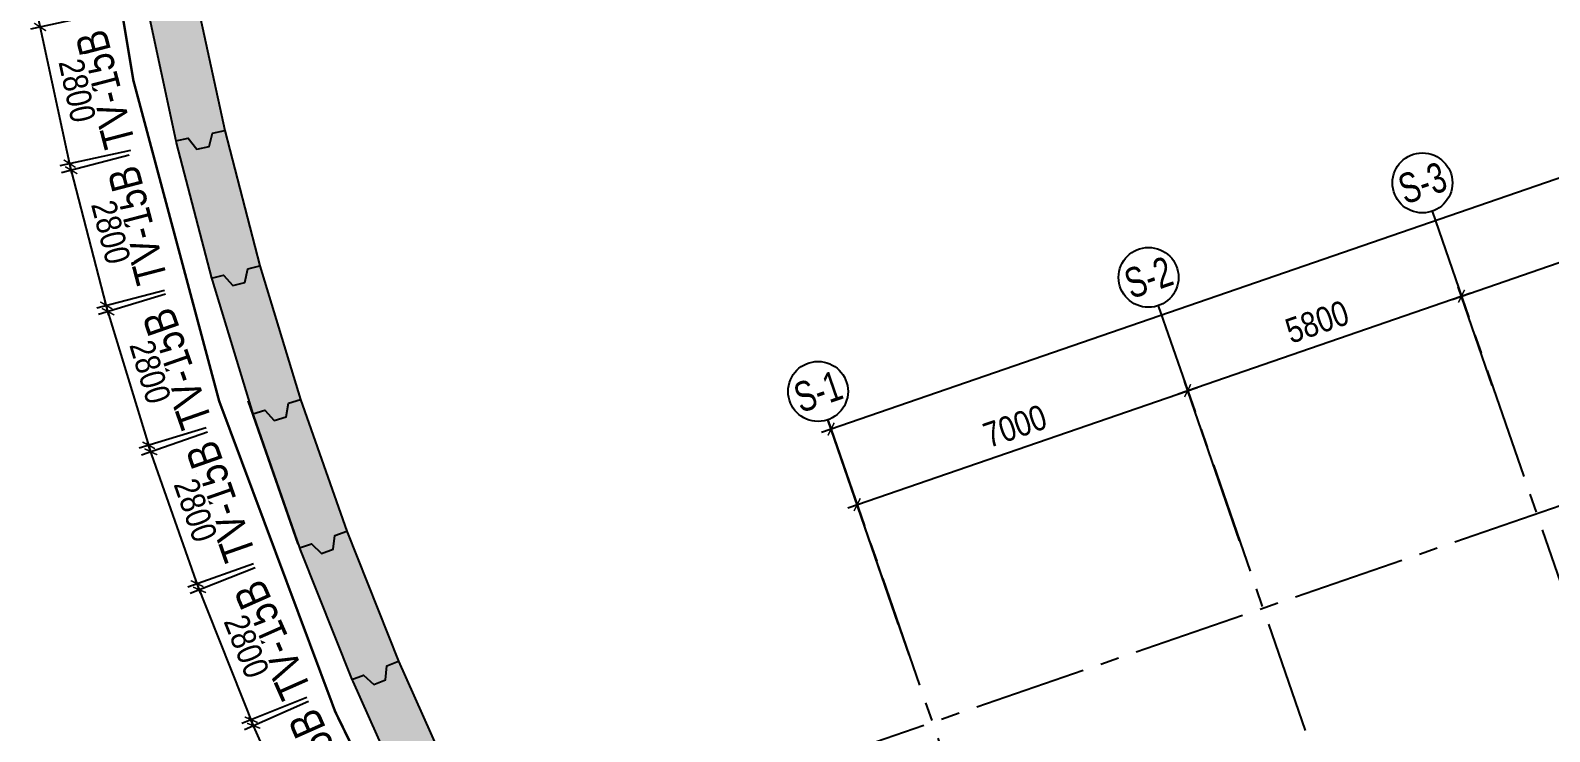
# Model space of a CAD drawing. Header units: millimetres. Extents: x -1534340 to 1713810, y -1348191 to 1114081.
# Drawn here: x 829648 to 860063, y -138174 to -124126 of the extents above; entities that cross this region are included whole.
import ezdxf
from ezdxf.enums import TextEntityAlignment as Align

# ---------------------------------------------------------------- set-up
doc = ezdxf.new("R2010")
doc.units = ezdxf.units.MM
doc.header["$LTSCALE"] = 100
doc.header["$PDMODE"] = 32
doc.header["$PDSIZE"] = 2.5
for name, pattern in [('CENTER2', [1.125, 0.75, -0.125, 0.125, -0.125]), ('DASHDOT', [1, 0.5, -0.25, 0, -0.25]), ('DASHED', [4.5, 3, -1.5])]:
    doc.linetypes.add(name, pattern=pattern)
for name, color, linetype in [('ccu11-Dim', 8, 'Continuous'), ('ccu11-Khuat', 9, 'DASHED'), ('ccu12-Hatch', 250, 'Continuous'), ('ccu12-Manh', 8, 'Continuous'), ('ccu12-Truc', 13, 'CENTER2'), ('KT-Dim', 8, 'Continuous'), ('Xref_ST_MBDV Cot vach 30.7.2022$0$Xref_ST_MBDV Cot vach 30.7.2022|Xref_ST_MBDV Cot vach 30.7.2022|Xref_ST_MBDV Cot vach 30.7.2022|Xref_ST_MBDV Cot vach 30.7.2022|A-CORE-OTLN', 2, 'Continuous'), ('Xref_ST_MBDV Cot vach 30.7.2022$0$Xref_ST_MBDV Cot vach 30.7.2022|Xref_ST_MBDV Cot vach 30.7.2022|Xref_ST_MBDV Cot vach 30.7.2022|Xref_ST_MBDV Cot vach 30.7.2022|ccu12-Thay', 7, 'Continuous'), ('Xref_ST_MBDV Cot vach 30.7.2022|Xref_ST_MBDV Cot vach 30.7.2022|Xref_ST_MBDV Cot vach 30.7.2022|Xref_ST_MBDV Cot vach 30.7.2022|A-GRID-SYM', 50, 'Continuous')]:
    doc.layers.add(name, color=color, linetype=linetype)
doc.layers.add('ccu12-Tencaukien', color=9, linetype='Continuous', lineweight=15)
doc.styles.add('Arial', font='arial.ttf', dxfattribs={"width": 0.7})
doc.styles.add('Arial Narrow', font='ARIALN.TTF')
doc.styles.add('HBA-Text', font='GOTHIC.TTF')
doc.dimstyles.new('ccu12-200', dxfattribs={"dimscale": 200, "dimtxt": 2.5, "dimasz": 1, "dimexe": 1, "dimexo": 2, "dimgap": 1, "dimtad": 1, "dimdec": 0, "dimrnd": 5, "dimdsep": 46, "dimtxsty": 'Arial Narrow', "dimblk": 'ARCHTICK', "dimcen": -1, "dimdle": 1, "dimclrd": 256, "dimclre": 256, "dimclrt": 3, "dimadec": 0, "dimazin": 2, "dimtfac": 0.1, "dimtdec": 0, "dimtmove": 0, "dimatfit": 1, "dimldrblk": 'ARCHTICK', "dimfxl": 1, "dimtvp": 0.833333, "dimtolj": 1, "dimtzin": 12, "dimarcsym": 0})

# ---------------------------------------------------------------- blocks, each defined once
blk = doc.blocks.new('GRID-SYM-flat-103')
at = {"layer": 'Xref_ST_MBDV Cot vach 30.7.2022|Xref_ST_MBDV Cot vach 30.7.2022|Xref_ST_MBDV Cot vach 30.7.2022|Xref_ST_MBDV Cot vach 30.7.2022|A-GRID-SYM'}
blk.add_circle((0, 0, 0), 900, dxfattribs=at)
at = {"layer": 'Xref_ST_MBDV Cot vach 30.7.2022|Xref_ST_MBDV Cot vach 30.7.2022|Xref_ST_MBDV Cot vach 30.7.2022|Xref_ST_MBDV Cot vach 30.7.2022|A-GRID-SYM', "style": 'HBA-Text'}
blk.add_attdef('GRID', text='', height=900, rotation=19.0471, dxfattribs=at).set_placement((0, 0, 0), align=Align.MIDDLE_CENTER)
blk = doc.blocks.new('_ARCHTICK')
at = {"color": 0, "linetype": 'ByBlock', "const_width": 0.15}
blk.add_lwpolyline([(-0.5, -0.5), (0.5, 0.5)], dxfattribs=at)
blk = doc.blocks.new('*D1113')
at = {"layer": 'Defpoints', "color": 0, "transparency": 16777216}
for p in [(314073, -50971), (315243, -54360), (308626, -56644)]:
    blk.add_point(p, dxfattribs=at)
at = {"layer": 'KT-Dim', "lineweight": -2, "transparency": 16777216}
for p, q in [((315112, -53982), (314007, -50782)), ((307267, -53321), (314262, -50906)), ((308495, -56266), (307391, -53067))]:
    blk.add_line(p, q, dxfattribs=at)
at = {"layer": 'KT-Dim', "lineweight": -2, "transparency": 16777216, "xscale": 200, "yscale": 200, "zscale": 200}
for p, rotation in [((314073, -50971), 19.04713796363416), ((307456, -53256), 199.0471379636342)]:
    blk.add_blockref('_ARCHTICK', p, dxfattribs=dict(at, rotation=rotation))
at = {"layer": 'KT-Dim', "color": 3, "transparency": 16777216, "insert": (310616, -51683), "char_height": 500, "attachment_point": 5, "rotation": 19.0471, "style": 'Arial Narrow'}
blk.add_mtext('\\A1;7000', dxfattribs=at)
blk = doc.blocks.new('*D1114')
at = {"layer": 'Defpoints', "color": 0, "transparency": 16777216}
for p in [(319555, -49079), (320303, -51244), (315243, -54360)]:
    blk.add_point(p, dxfattribs=at)
at = {"layer": 'KT-Dim', "lineweight": -2, "transparency": 16777216}
for p, q in [((320172, -50866), (319490, -48890)), ((313884, -51037), (319744, -49013)), ((315112, -53982), (314007, -50782))]:
    blk.add_line(p, q, dxfattribs=at)
at = {"layer": 'KT-Dim', "lineweight": -2, "transparency": 16777216, "xscale": 200, "yscale": 200, "zscale": 200}
for p, rotation in [((319555, -49079), 19.04713796363416), ((314073, -50971), 199.0471379636342)]:
    blk.add_blockref('_ARCHTICK', p, dxfattribs=dict(at, rotation=rotation))
at = {"layer": 'KT-Dim', "color": 3, "transparency": 16777216, "insert": (316665, -49595), "char_height": 500, "attachment_point": 5, "rotation": 19.0471, "style": 'Arial Narrow'}
blk.add_mtext('\\A1;5800', dxfattribs=at)
blk = doc.blocks.new('*D1115')
at = {"layer": 'Defpoints', "color": 0, "transparency": 16777216}
for p in [(325038, -47186), (325785, -49351), (320303, -51244)]:
    blk.add_point(p, dxfattribs=at)
at = {"layer": 'KT-Dim', "lineweight": -2, "transparency": 16777216}
for p, q in [((319366, -49144), (325227, -47121)), ((325655, -48973), (324972, -46997)), ((320172, -50866), (319490, -48890))]:
    blk.add_line(p, q, dxfattribs=at)
at = {"layer": 'KT-Dim', "lineweight": -2, "transparency": 16777216, "xscale": 200, "yscale": 200, "zscale": 200}
for p, rotation in [((325038, -47186), 19.04713796363416), ((319555, -49079), 199.0471379636342)]:
    blk.add_blockref('_ARCHTICK', p, dxfattribs=dict(at, rotation=rotation))
at = {"layer": 'KT-Dim', "color": 3, "transparency": 16777216, "insert": (322148, -47702), "char_height": 500, "attachment_point": 5, "rotation": 19.0471, "style": 'Arial Narrow'}
blk.add_mtext('\\A1;5800', dxfattribs=at)
blk = doc.blocks.new('*D1123')
at = {"layer": 'Defpoints', "color": 0, "transparency": 16777216}
for p in [(363163, -37115), (306934, -51743), (308410, -56019, 0)]:
    blk.add_point(p, dxfattribs=at)
at = {"layer": 'KT-Dim', "lineweight": -2, "transparency": 16777216}
for p, q in [((361876, -32774), (306745, -51809)), ((363033, -36737), (361622, -32650)), ((308280, -55641), (306869, -51554))]:
    blk.add_line(p, q, dxfattribs=at)
at = {"layer": 'KT-Dim', "lineweight": -2, "transparency": 16777216, "xscale": 200, "yscale": 200, "zscale": 200}
for p, rotation in [((361687, -32839), 19.0477163778953), ((306934, -51743), 199.0477163778953)]:
    blk.add_blockref('_ARCHTICK', p, dxfattribs=dict(at, rotation=rotation))
at = {"layer": 'KT-Dim', "color": 3, "transparency": 16777216, "insert": (334162, -41861), "char_height": 500, "attachment_point": 5, "rotation": 19.0477, "style": 'Arial Narrow'}
blk.add_mtext('\\A1;57925', dxfattribs=at)
blk = doc.blocks.new('*D3312')
at = {"layer": 'ccu11-Dim', "lineweight": -2, "ltscale": 0.5, "transparency": 16777216}
for p, q in [((831063, -123796), (829648, -124101)), ((830476, -126991), (829801, -123863)), ((831654, -126533), (830238, -126838))]:
    blk.add_line(p, q, dxfattribs=at)
at = {"layer": 'Defpoints', "color": 0, "ltscale": 0.5, "transparency": 16777216}
for p in [(831454, -123711), (829843, -124059), (832045, -126448)]:
    blk.add_point(p, dxfattribs=at)
at = {"layer": 'ccu11-Dim', "lineweight": -2, "ltscale": 0.5, "transparency": 16777216, "xscale": 200, "yscale": 200, "zscale": 200}
for p, rotation in [((829843, -124059), 102.1762206241928), ((830434, -126796), 282.1762206241928)]:
    blk.add_blockref('_ARCHTICK', p, dxfattribs=dict(at, rotation=rotation))
at = {"layer": 'ccu11-Dim', "color": 3, "ltscale": 0.5, "transparency": 16777216, "insert": (830584, -125331), "char_height": 500, "attachment_point": 5, "rotation": 282.1762, "style": 'Arial Narrow', "bg_fill": 3, "box_fill_scale": 1.1, "bg_fill_color": 256, "bg_fill_true_color": 13158600, "bg_fill_transparency": 0}
blk.add_mtext('\\A1;2800', dxfattribs=at)
blk = doc.blocks.new('*D3313')
at = {"layer": 'ccu11-Dim', "lineweight": -2, "ltscale": 0.5, "transparency": 16777216}
for p, q in [((831627, -126626), (830272, -126978)), ((831219, -129831), (830416, -126734)), ((832330, -129336), (830976, -129688))]:
    blk.add_line(p, q, dxfattribs=at)
at = {"layer": 'Defpoints', "color": 0, "ltscale": 0.5, "transparency": 16777216}
for p in [(832014, -126526), (830466, -126928), (832717, -129236)]:
    blk.add_point(p, dxfattribs=at)
at = {"layer": 'ccu11-Dim', "lineweight": -2, "ltscale": 0.5, "transparency": 16777216, "xscale": 200, "yscale": 200, "zscale": 200}
for p, rotation in [((830466, -126928), 104.5489868455388), ((831169, -129637), 284.5489868455388)]:
    blk.add_blockref('_ARCHTICK', p, dxfattribs=dict(at, rotation=rotation))
at = {"layer": 'ccu11-Dim', "color": 3, "ltscale": 0.5, "transparency": 16777216, "insert": (831258, -128168), "char_height": 500, "attachment_point": 5, "rotation": 284.549, "style": 'Arial Narrow', "bg_fill": 3, "box_fill_scale": 1.1, "bg_fill_color": 256, "bg_fill_true_color": 13158600, "bg_fill_transparency": 0}
blk.add_mtext('\\A1;2800', dxfattribs=at)
blk = doc.blocks.new('*D3314')
at = {"layer": 'ccu11-Dim', "lineweight": -2, "ltscale": 0.5, "transparency": 16777216}
for p, q in [((832351, -129411), (831012, -129819)), ((832077, -132631), (831145, -129569)), ((833166, -132090), (831827, -132498))]:
    blk.add_line(p, q, dxfattribs=at)
at = {"layer": 'Defpoints', "color": 0, "ltscale": 0.5, "transparency": 16777216}
for p in [(832734, -129295), (831203, -129761), (833549, -131974)]:
    blk.add_point(p, dxfattribs=at)
at = {"layer": 'ccu11-Dim', "lineweight": -2, "ltscale": 0.5, "transparency": 16777216, "xscale": 200, "yscale": 200, "zscale": 200}
for p, rotation in [((831203, -129761), 106.9214121374818), ((832018, -132439), 286.9214121374818)]:
    blk.add_blockref('_ARCHTICK', p, dxfattribs=dict(at, rotation=rotation))
at = {"layer": 'ccu11-Dim', "color": 3, "ltscale": 0.5, "transparency": 16777216, "insert": (832046, -130967), "char_height": 500, "attachment_point": 5, "rotation": 286.9214, "style": 'Arial Narrow', "bg_fill": 3, "box_fill_scale": 1.1, "bg_fill_color": 256, "bg_fill_true_color": 13158600, "bg_fill_transparency": 0}
blk.add_mtext('\\A1;2800', dxfattribs=at)
blk = doc.blocks.new('*D3315')
at = {"layer": 'ccu11-Dim', "lineweight": -2, "ltscale": 0.5, "transparency": 16777216}
for p, q in [((833193, -132172), (831872, -132634)), ((833052, -135400), (831994, -132379)), ((834118, -134815), (832797, -135277))]:
    blk.add_line(p, q, dxfattribs=at)
at = {"layer": 'Defpoints', "color": 0, "ltscale": 0.5, "transparency": 16777216}
for p in [(833570, -132040), (832060, -132568), (834496, -134683)]:
    blk.add_point(p, dxfattribs=at)
at = {"layer": 'ccu11-Dim', "lineweight": -2, "ltscale": 0.5, "transparency": 16777216, "xscale": 200, "yscale": 200, "zscale": 200}
for p, rotation in [((832060, -132568), 109.2940475768482), ((832986, -135211), 289.2940475768481)]:
    blk.add_blockref('_ARCHTICK', p, dxfattribs=dict(at, rotation=rotation))
at = {"layer": 'ccu11-Dim', "color": 3, "ltscale": 0.5, "transparency": 16777216, "insert": (832953, -133739), "char_height": 500, "attachment_point": 5, "rotation": 289.294, "style": 'Arial Narrow', "bg_fill": 3, "box_fill_scale": 1.1, "bg_fill_color": 256, "bg_fill_true_color": 13158600, "bg_fill_transparency": 0}
blk.add_mtext('\\A1;2800', dxfattribs=at)
blk = doc.blocks.new('*D3316')
at = {"layer": 'ccu11-Dim', "lineweight": -2, "ltscale": 0.5, "transparency": 16777216}
for p, q in [((834147, -134891), (832848, -135407)), ((834142, -138121), (832960, -135148)), ((835181, -137493), (833882, -138009))]:
    blk.add_line(p, q, dxfattribs=at)
at = {"layer": 'Defpoints', "color": 0, "ltscale": 0.5, "transparency": 16777216}
for p in [(834519, -134743), (833034, -135334), (835553, -137346)]:
    blk.add_point(p, dxfattribs=at)
at = {"layer": 'ccu11-Dim', "lineweight": -2, "ltscale": 0.5, "transparency": 16777216, "xscale": 200, "yscale": 200, "zscale": 200}
for p, rotation in [((833034, -135334), 111.666655589507), ((834068, -137936), 291.666655589507)]:
    blk.add_blockref('_ARCHTICK', p, dxfattribs=dict(at, rotation=rotation))
at = {"layer": 'ccu11-Dim', "color": 3, "ltscale": 0.5, "transparency": 16777216, "insert": (833974, -136466), "char_height": 500, "attachment_point": 5, "rotation": 291.6667, "style": 'Arial Narrow', "bg_fill": 3, "box_fill_scale": 1.1, "bg_fill_color": 256, "bg_fill_true_color": 13158600, "bg_fill_transparency": 0}
blk.add_mtext('\\A1;2800', dxfattribs=at)
blk = doc.blocks.new('*D3317')
at = {"layer": 'ccu11-Dim', "lineweight": -2, "ltscale": 0.5, "transparency": 16777216}
for p, q in [((835213, -137569), (833935, -138139)), ((835340, -140797), (834036, -137875)), ((836354, -140125), (835076, -140696))]:
    blk.add_line(p, q, dxfattribs=at)
at = {"layer": 'Defpoints', "color": 0, "ltscale": 0.5, "transparency": 16777216}
for p in [(835579, -137406), (834118, -138057), (836719, -139962)]:
    blk.add_point(p, dxfattribs=at)
at = {"layer": 'ccu11-Dim', "lineweight": -2, "ltscale": 0.5, "transparency": 16777216, "xscale": 200, "yscale": 200, "zscale": 200}
for p, rotation in [((834118, -138057), 114.0392150013658), ((835258, -140614), 294.0392150013658)]:
    blk.add_blockref('_ARCHTICK', p, dxfattribs=dict(at, rotation=rotation))
at = {"layer": 'ccu11-Dim', "color": 3, "ltscale": 0.5, "transparency": 16777216, "insert": (835104, -139150), "char_height": 500, "attachment_point": 5, "rotation": 294.0392, "style": 'Arial Narrow', "bg_fill": 3, "box_fill_scale": 1.1, "bg_fill_color": 256, "bg_fill_true_color": 13158600, "bg_fill_transparency": 0}
blk.add_mtext('\\A1;2800', dxfattribs=at)
blk = doc.blocks.new('Grid-ST-flat-3')
at = {"layer": 'ccu12-Truc', "ltscale": 30}
for p, q in [((369404.7, -36752.1), (304555.5, -59141.2)), ((318967.8, -47377.3), (338057.1, -102668.8)), ((313485.4, -49270.1), (332574.6, -104561.6)), ((306868.6, -51554.5), (325957.9, -106846))]:
    blk.add_line(p, q, dxfattribs=at)
at = {"layer": 'KT-Dim'}
ref = blk.add_blockref('GRID-SYM-flat-103', (318772, -46810.1, 0), dxfattribs=dict(at, xscale=0.6666666666666666, yscale=0.6666666666666666, zscale=0.6666666666666666))
ref.add_attrib('GRID', 'S-3', dxfattribs={"layer": 'Xref_ST_MBDV Cot vach 30.7.2022|Xref_ST_MBDV Cot vach 30.7.2022|Xref_ST_MBDV Cot vach 30.7.2022|Xref_ST_MBDV Cot vach 30.7.2022|A-GRID-SYM', "height": 600, "rotation": 19, "style": 'HBA-Text', "width": 0.75}).set_placement((318772, -46810.1, 0), align=Align.MIDDLE_CENTER)
ref = blk.add_blockref('GRID-SYM-flat-103', (313289.5, -48702.9, 0), dxfattribs=dict(at, xscale=0.6666666666666666, yscale=0.6666666666666666, zscale=0.6666666666666666))
ref.add_attrib('GRID', 'S-2', dxfattribs={"layer": 'Xref_ST_MBDV Cot vach 30.7.2022|Xref_ST_MBDV Cot vach 30.7.2022|Xref_ST_MBDV Cot vach 30.7.2022|Xref_ST_MBDV Cot vach 30.7.2022|A-GRID-SYM', "height": 600, "rotation": 19.04714, "style": 'HBA-Text', "width": 0.75}).set_placement((313289.5, -48702.9, 0), align=Align.MIDDLE_CENTER)
ref = blk.add_blockref('GRID-SYM-flat-103', (306672.8, -50987.3, 0), dxfattribs=dict(at, xscale=0.6666666666666666, yscale=0.6666666666666666, zscale=0.6666666666666666))
ref.add_attrib('GRID', 'S-1', dxfattribs={"layer": 'Xref_ST_MBDV Cot vach 30.7.2022|Xref_ST_MBDV Cot vach 30.7.2022|Xref_ST_MBDV Cot vach 30.7.2022|Xref_ST_MBDV Cot vach 30.7.2022|A-GRID-SYM', "height": 600, "rotation": 19, "style": 'HBA-Text', "width": 0.75}).set_placement((306672.8, -50987.3, 0), align=Align.MIDDLE_CENTER)
dim = blk.add_aligned_dim(p1=(363163.5, -37115.1), p2=(308410.2, -56019.2, 0), distance=-4523.4, dimstyle='ccu12-200', dxfattribs=at)
dim.commit()
dim.dimension.update_dxf_attribs({"geometry": '*D1123', "text_midpoint": (334162.1, -41861.1)})
for base, p1, p2, picture, middle in [((325037.7, -47185.8), (320302.8, -51244.1), (325785.3, -49351.3), '*D1115', (322147.8, -47701.9)), ((319555.2, -49078.7), (315242.5, -54359.7), (320302.8, -51244.1), '*D1114', (316665.4, -49594.7)), ((314072.8, -50971.5), (308625.8, -56644.1), (315242.5, -54359.7), '*D1113', (310615.8, -51683.3))]:
    dim = blk.add_linear_dim(base=base, p1=p1, p2=p2, angle=19.04714, dimstyle='ccu12-200', dxfattribs=at)
    dim.commit()
    dim.dimension.update_dxf_attribs({"geometry": picture, "text_midpoint": middle})
blk = doc.blocks.new('123')
at = {"layer": 'ccu12-Hatch', "ltscale": 0.5}
h = blk.add_hatch(dxfattribs=at)
h.set_pattern_fill('VATLIEU04', color=256, scale=50, pattern_type=2)
h.set_pattern_definition([(50, (327621.98, 43816.84), (358.63009, -31.37607), [37.5, -412.5]), (355, (327621.98, 43816.84), (-69.37567, 376.09607), [30, -330]), (100.4514, (327651.86, 43814.22), (289.25469, 344.71977), [31.8701, -350.57106]), (46.1842, (327622, 43916.84), (533.62052, -82.7595), [56.25, -618.75]), (96.6356, (327666.45, 43909.94), (467.33135, 487.05894), [47.80514, -525.8565]), (351.1842, (327622, 43916.84), (467.33097, 487.0593), [45, -495]), (21, (327671.98, 43891.84), (298.45353, -201.30945), [37.5, -412.5]), (326, (327671.98, 43891.84), (121.65767, 362.57502), [30, -330]), (71.4514, (327696.85, 43875.06), (420.11131, 161.26525), [31.8701, -350.57106]), (37.5, (327621.98, 43816.84), (6.079928, 166.446927), [0, -326, 0, -335, 0, -331.25]), (7.5, (327621.98, 43816.84), (131.53477, 197.205856), [0, -191, 0, -318.5, 0, -126.25]), (327.5, (327510.48, 43816.84), (266.911218, -11.277436), [0, -125, 0, -390, 0, -517.5]), (317.5, (327460.48, 43816.84), (291.593085, 50.05249), [0, -162.5, 0, -259, 0, -367.5]), (45, (327621.98, 43816.84), (-150.26019, 150.26019), []), (45, (327621.98, 43878.09), (-150.26019, 150.26019), [])])
h.paths.add_polyline_path([(831484.9, -120804.1), (831961.6, -123563.2), (831969.5, -123603.9), (832560.1, -126340.9), (832569.7, -126381.2), (833273.1, -129091.4), (833284.3, -129131.2), (834099.2, -131810), (834112.1, -131849.4), (835037.3, -134492.1), (835051.8, -134530.9), (836085.5, -137133.1), (836101.6, -137171.2), (837242.2, -139728.4), (837259.9, -139765.8), (838505.4, -142273.6), (838524.9, -142310.8), (840046.1, -145075.5), (840069.2, -145115.3), (841530.3, -147503.8), (841552.9, -147539.1), (843113, -149864.3), (843136.8, -149898.2), (844791.7, -152156.7), (844816.9, -152189.6), (846563.9, -154377.7), (846590.4, -154409.5), (848426.6, -156523.5), (848454.3, -156554.2), (850376.4, -158590.3), (850405.4, -158619.8), (852410.1, -160574.6), (852440.3, -160602.9), (854524.2, -162473), (854555.6, -162500), (856715.1, -164282.3), (856747.6, -164308), (858979, -165999.4), (859012.5, -166023.7), (861312.1, -167621.2), (861346.5, -167644.1), (863710.2, -169145.1), (863745.6, -169166.6), (866169.5, -170568.4), (866205.7, -170588.4), (868685.5, -171888.7), (868722.5, -171907.2), (871254, -173103.7), (871291.8, -173120.6), (873870.6, -174211.3), (873909.1, -174226.7), (876530.9, -175209.7), (876569.9, -175223.4), (879230.1, -176097), (879269.7, -176109.1), (881963.8, -176871.9), (882003.9, -176882.4), (884727.3, -177532.9), (884767.8, -177541.7), (887515.7, -178079), (887556.5, -178086.1), (890324.4, -178509.1), (890358.1, -178513.6), (893138.7, -178842.3), (893150.9, -178843.7), (912642, -180906.5), (953995.3, -179599.5), (959988.4, -171932.1), (930494, -35101.7), (926370.6, -19408.6), (912149.8, -15390.2), (905913, -20117.4), (882458.3, -38011.9), (876496.1, -42321.6), (875023.9, -45606.8), (870919.8, -48573.5), (867338.6, -48941.1), (865069.4, -50581.4), (862800.1, -52221.7), (860530.9, -53862), (860524.5, -53866.7), (858266.1, -55521.9), (858237.5, -55543.5), (856029.6, -57265.6), (855991, -57297), (853856.6, -59109.3), (853819.2, -59142.4), (851761.9, -61041.7), (851726, -61076.3), (849749.4, -63059.4), (849714.9, -63095.4), (847822.3, -65158.9), (847789.4, -65196.3), (845984.1, -67336.6), (845952.8, -67375.4), (844237.9, -69588.8), (844208.2, -69628.8), (842586.7, -71911.5), (842558.6, -71952.7), (841033.3, -74300.8), (841007, -74343.1), (839580.5, -76752.4), (839556, -76795.8), (838230.7, -79262.4), (838208, -79306.7), (836986.3, -81826.1), (836965.5, -81871.4), (835849.4, -84439.4), (835830.5, -84485.5), (834822, -87097.6), (834805.1, -87144.4), (833905.9, -89796.1), (833890.9, -89843.6), (833102.6, -92530.4), (833089.5, -92578.5), (832413.5, -95295.6), (832402.5, -95344.2), (831839.8, -98087.1), (831830.8, -98136.1), (831382.5, -100900), (831375.5, -100949.3), (831042.4, -103729.4), (831037.5, -103779), (830820, -106570.6), (830817.2, -106620.8), (830717, -109419), (830716.2, -109467.6), (830729.3, -112267.6), (830730.7, -112318.4), (830862.4, -115115.3), (830865.2, -115156.4), (831112, -117945.5), (831116.5, -117986.7), (831478.7, -120763.2)])
h.paths.add_polyline_path([(929521.1, -35334.2), (925548.7, -20215.5), (912357, -16487.9), (906518.3, -20913.4), (883054.6, -38814.8), (877299.1, -42975.1), (875826.9, -46260.3), (871288.4, -49540.9), (867707.3, -49908.5), (865655.2, -51391.9), (865772.4, -51554), (863503.1, -53194.3), (861233.9, -54834.6), (858975.5, -56489.7), (856767.6, -58211.8), (854633.2, -60024), (852575.9, -61923.4), (850599.3, -63906.5), (848706.7, -65970), (846901.4, -68110.3), (845186.5, -70323.7), (843565, -72606.4), (842039.6, -74954.5), (840613.1, -77363.8), (839287.8, -79830.3), (838066.1, -82349.7), (836950, -84917.7), (835941.5, -87529.8), (835042.3, -90181.5), (834254, -92868.2), (833578, -95585.4), (833015.3, -98328.2), (832567, -101092.1), (832233.8, -103872.2), (832016.4, -106663.8), (831916.2, -109462), (831929.3, -112261.9), (832061.1, -115058.8), (831861.3, -115068.3), (832108.1, -117857.3), (832470.3, -120633.8), (832947, -123392.9), (833537.6, -126130), (834241, -128840.2), (835056, -131518.9), (835981.1, -134161.7), (837014.9, -136763.9), (838155.5, -139321), (839401, -141828.7), (840922.2, -144593.4), (842383.3, -146982), (843943.4, -149307.1), (845598.4, -151565.7), (847345.4, -153753.8), (849181.5, -155867.7), (851103.6, -157903.8), (853108.2, -159858.6), (855192.1, -161728.8), (857351.6, -163511.1), (859583.1, -165202.4), (861882.6, -166800), (864246.3, -168300.9), (866670.1, -169702.8), (869149.9, -171003.1), (871681.3, -172199.6), (874260.2, -173290.3), (876881.9, -174273.3), (879542.2, -175147), (882236.3, -175909.7), (884959.6, -176560.3), (887707.6, -177097.6), (890475.5, -177520.5), (893256.1, -177849.2), (912679, -179904.8), (953495.8, -178614.8), (958912.2, -171685.2)], flags=16)
at = {"layer": 'ccu11-Dim', "ltscale": 0.5}
blk.add_line((835010.9, -134416.7), (834007.1, -131549.4), dxfattribs=at)
at = {"layer": 'ccu11-Khuat', "color": 1, "linetype": 'DASHDOT', "ltscale": 18, "const_width": 50}
blk.add_lwpolyline([(925484.4, -13871.6), (917075.8, -10966.5), (905580.1, -19679.6), (882130.3, -37570.3), (858513.2, -54641.9, 0.6850113), (891832.8, -179257.3), (912621.7, -181457.4), (954270.1, -180141.1), (960580.4, -172068), (931029, -34973.8)], format="xyb", close=True, dxfattribs=at)
at = {"layer": 'Xref_ST_MBDV Cot vach 30.7.2022$0$Xref_ST_MBDV Cot vach 30.7.2022|Xref_ST_MBDV Cot vach 30.7.2022|Xref_ST_MBDV Cot vach 30.7.2022|Xref_ST_MBDV Cot vach 30.7.2022|A-CORE-OTLN', "color": 6}
for points in [[(831969.5, -123603.9), (832560.1, -126340.9), (832569.7, -126381.2), (833273.1, -129091.4), (833284.3, -129131.2), (834099.2, -131810), (834112.1, -131849.4), (835037.3, -134492.1), (835051.8, -134530.9), (836085.5, -137133.1), (836101.6, -137171.2), (837242.2, -139728.4)], [(832947, -123392.9), (833537.6, -126130), (834241, -128840.2), (835056, -131518.9), (835981.1, -134161.7), (837014.9, -136763.9), (838155.5, -139321), (839401, -141828.7), (840922.2, -144593.4), (842383.3, -146982), (843943.4, -149307.1), (845598.4, -151565.7), (847345.4, -153753.8), (849181.5, -155867.7), (851103.6, -157903.8), (853108.2, -159858.6), (855192.1, -161728.8), (857351.6, -163511.1), (859583.1, -165202.4)]]:
    blk.add_lwpolyline(points, dxfattribs=at)
at = {"layer": 'Xref_ST_MBDV Cot vach 30.7.2022$0$Xref_ST_MBDV Cot vach 30.7.2022|Xref_ST_MBDV Cot vach 30.7.2022|Xref_ST_MBDV Cot vach 30.7.2022|Xref_ST_MBDV Cot vach 30.7.2022|ccu12-Thay', "ltscale": 10}
for points in [[(832560.1, -126340.9), (832804.3, -126288.2), (832979.3, -126506.3), (833223.9, -126453.6), (833293.4, -126182.6), (833537.6, -126130)], [(833273.1, -129091.4), (833514.9, -129028.6), (833698.8, -129239.3), (833940.9, -129176.5), (833999.2, -128902.9), (834241, -128840.2)], [(834099.2, -131810), (834338.3, -131737.3), (834530.7, -131940.2), (834770.1, -131867.4), (834816.9, -131591.7), (835056, -131518.9)], [(835037.3, -134492.1), (835273.1, -134409.5), (835473.8, -134604.3), (835709.9, -134521.7), (835745.3, -134244.2), (835981.1, -134161.7)], [(836085.5, -137133.1), (836317.7, -137040.8), (836526.3, -137227.1), (836758.8, -137134.8), (836782.7, -136856.1), (837014.9, -136763.9)]]:
    blk.add_lwpolyline(points, dxfattribs=at)
blk.add_blockref('Grid-ST-flat-3', (538744.2, -80371.5, 0.1))
at = {"layer": 'ccu12-Tencaukien', "color": 2, "style": 'Arial', "width": 0.8}
for height, rotation, p in [(631.74, 104.61908, (831449.8, -125228.2)), (631.74, 104.61908, (832096.8, -127951.8)), (650, 109.29405, (832890.3, -130795)), (650, 109.29405, (833760.4, -133455.8)), (650, 113.90816, (834789.4, -136206.6)), (650, 113.90816, (835876.6, -138786.3))]:
    blk.add_text('TV-15B', height=height, rotation=rotation, dxfattribs=at).set_placement(p, align=Align.CENTER)
at = {"layer": 'ccu11-Dim', "ltscale": 0.5}
dim = blk.add_linear_dim(base=(829843.4, -124058.9), p1=(832044.6, -126448.4), p2=(831454, -123711.4), angle=102.17622, dimstyle='ccu12-200', override={"dimzin": 0, "dimfxl": 150, "dimtfill": 1}, dxfattribs=at)
dim.commit()
dim.dimension.update_dxf_attribs({"geometry": '*D3312', "text_midpoint": (830583.7, -125331.4)})
dim = blk.add_linear_dim(base=(830465.9, -126927.5), p1=(832717, -129235.7), p2=(832013.7, -126525.8), angle=104.54899, dimstyle='ccu12-200', override={"dimzin": 0, "dimfxl": 150, "dimtfill": 1}, dxfattribs=at)
dim.commit()
dim.dimension.update_dxf_attribs({"geometry": '*D3313', "text_midpoint": (831258.2, -128168.1)})
dim = blk.add_linear_dim(base=(831203.4, -129760.6), p1=(833548.5, -131973.9), p2=(832733.6, -129295.1), angle=106.92141, dimstyle='ccu12-200', override={"dimzin": 0, "dimfxl": 150, "dimtfill": 1}, dxfattribs=at)
dim.commit()
dim.dimension.update_dxf_attribs({"geometry": '*D3314', "text_midpoint": (832046.5, -130967.5)})
dim = blk.add_linear_dim(base=(832060.5, -132568.1), p1=(834495.7, -134682.7), p2=(833570.4, -132039.5), angle=109.29405, dimstyle='ccu12-200', override={"dimzin": 0, "dimfxl": 150, "dimtfill": 1}, dxfattribs=at)
dim.commit()
dim.dimension.update_dxf_attribs({"geometry": '*D3315', "text_midpoint": (832952.8, -133739.3)})
dim = blk.add_linear_dim(base=(833034, -135333.5), p1=(835552.9, -137345.6), p2=(834519.1, -134743.5), angle=111.66666, dimstyle='ccu12-200', override={"dimzin": 0, "dimfxl": 150, "dimtfill": 1}, dxfattribs=at)
dim.commit()
dim.dimension.update_dxf_attribs({"geometry": '*D3316', "text_midpoint": (833974, -136466.5)})
dim = blk.add_linear_dim(base=(834117.7, -138057.2), p1=(836719.2, -139962.5), p2=(835578.7, -137405.6), angle=114.03922, dimstyle='ccu12-200', override={"dimzin": 0, "dimfxl": 150, "dimtfill": 1}, dxfattribs=at)
dim.commit()
dim.dimension.update_dxf_attribs({"geometry": '*D3317', "text_midpoint": (835103.8, -139150.2)})

msp = doc.modelspace()

# ---------------------------------------------------------------- block references
at = {"layer": 'ccu12-Manh'}
msp.add_blockref('123', (0, 0), dxfattribs=at)

doc.saveas('drawing.dxf')
